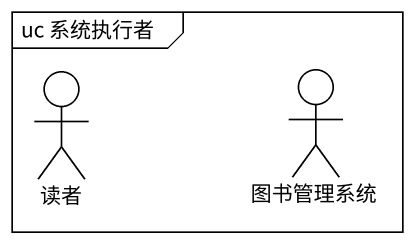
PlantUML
@startuml
mainframe uc 系统执行者
actor 读者
actor 图书管理系统
@enduml
